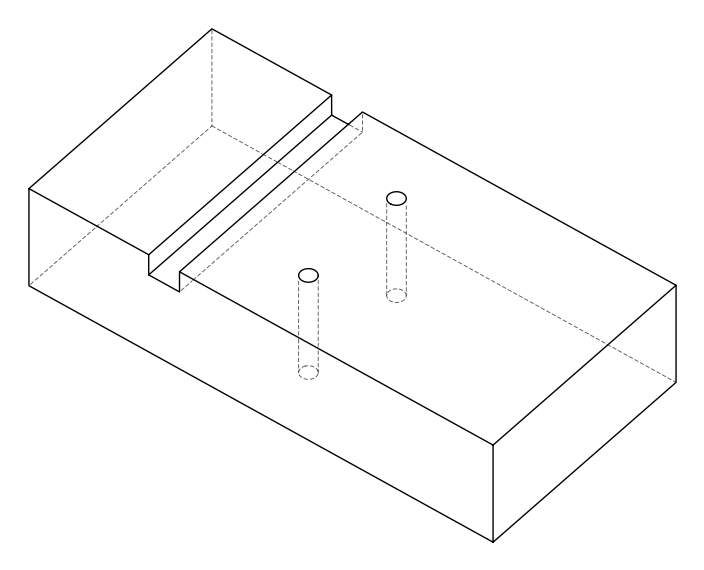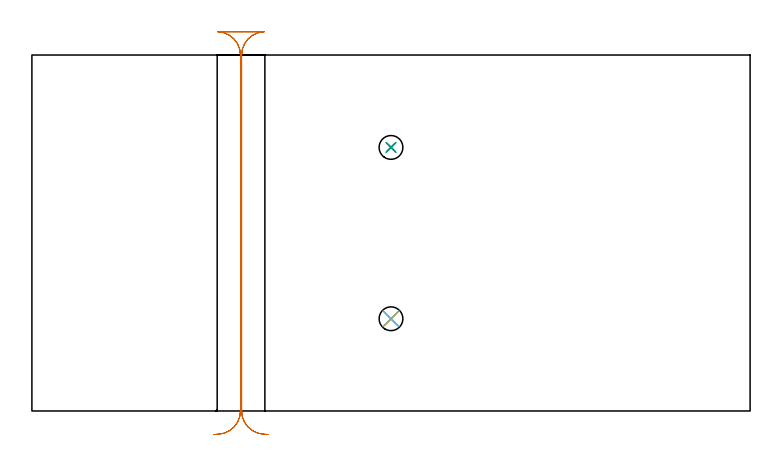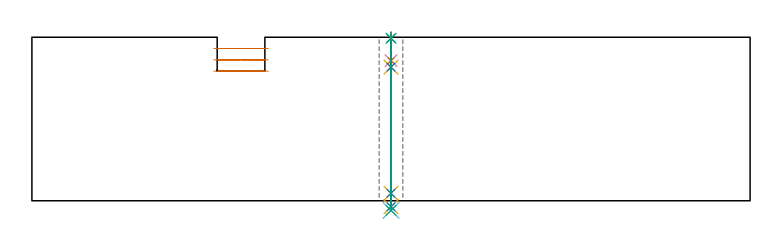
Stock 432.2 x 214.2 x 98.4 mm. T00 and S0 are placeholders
(PLAN: 9 operations, 7 tool changes, 5.4 min)
(1 MILL_RECTANGULAR_SLOT | SLOT_RECTANGULAR | UGT0201_006 | Follow Part, ap 7, ae 75% | 3.33 min | 125429 mm3)
(2 SPOT_DRILL | STEP1HOLE | NXT0321_9005460120000 | 0.03 min | 2 mm3)
(3 SPOT_DRILL_1 | STEP1HOLE_1 | NXT0321_9005460120000 | 0.03 min | 1 mm3)
(4 DRILL_BLIND_HOLE_INTO_CENTER | STEP1HOLE | UGT0301_209 | 0.07 min | 839 mm3)
(5 GUN_DRILL_THROUGH_HOLE | STEP1HOLE | UGT0307_006 | 0.5 min | 5443 mm3)
(6 DRILL_TO_ENLARGE_THROUGH_HOLE | STEP1HOLE | UGT0301_275 | 0.43 min | 9516 mm3)
(7 DRILL_BLIND_HOLE_INTO_CENTER_1 | STEP1HOLE_1 | UGT0301_209 | 0.07 min | 797 mm3)
(8 GUN_DRILL_THROUGH_HOLE_1 | STEP1HOLE_1 | UGT0307_006 | 0.5 min | 5443 mm3)
(9 DRILL_TO_ENLARGE_THROUGH_HOLE_1 | STEP1HOLE_1 | UGT0301_275 | 0.43 min | 9505 mm3)
(TOOL UGT0201_006 | End Mill 28 mm | D28 FL25 Z2)
(TOOL NXT0321_9005460120000 | NC Spot Drill, 142deg, 12mm, Carbide, Uncoated | D12 PA142 FL30 Z2)
(TOOL UGT0301_209 | Twist Drill 9.4 mm | D9.4 PA118 FL78 Z2)
(TOOL UGT0307_006 | Gun Drill 9 mm | D9 PA130 FL24 Z1)
(TOOL UGT0301_275 | Twist Drill 14.3 mm | D14.3 PA118 FL114 Z2)
(OP 1 MILL_RECTANGULAR_SLOT)
G17 G21 G94 G90
T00 M6
G54
G17 G0 G90 X142.278 Y-14.166 S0 M3
G43 Z108.4 H0
Z91.6
G94 G1 X139.284 Y-13.97 F250.
G2 X126.2 Y0. R14. F500.
G1 Y214.2
G2 X139.671 Y228.19 R14.
G1 Y228.2
X112.029
Y228.19
G2 X125.5 Y214.2 R14.
G1 Y0.
G2 X112.416 Y-13.97 R14.
G1 X109.422 Y-14.166 F250.
G0 X142.278 Z84.8
G1 X139.284 Y-13.97
G2 X126.2 Y0. R14. F500.
G1 Y214.2
G2 X139.671 Y228.19 R14.
G1 Y228.2
X112.029
Y228.19
G2 X125.5 Y214.2 R14.
G1 Y0.
G2 X112.416 Y-13.97 R14.
G1 X109.422 Y-14.166 F250.
G0 X142.278 Z78.
G1 X139.284 Y-13.97
G2 X126.2 Y0. R14. F500.
G1 Y214.2
G2 X139.671 Y228.19 R14.
G1 Y228.2
X112.029
Y228.19
G2 X125.5 Y214.2 R14.
G1 Y0.
G2 X112.416 Y-13.97 R14.
G1 X109.422 Y-14.166 F250.
G0 Z108.4
M5
M2
(OP 2 SPOT_DRILL)
G17 G21 G94 G90
T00 M6
G54
G17 G0 G90 X216.1 Y55.5 S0 M3
G43 Z108.4 H0
G94 G81 G98 Z97.785 F250. R101.4
G80
M5
M2
(OP 3 SPOT_DRILL_1)
G17 G21 G94 G90
T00 M6
G54
G17 G0 G90 X216.1 Y158.6 S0 M3
G43 Z108.4 H0
G94 G81 G98 Z97.785 F250. R101.4
G80
M5
M2
(OP 4 DRILL_BLIND_HOLE_INTO_CENTER)
G17 G21 G94 G90
T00 M6
G54
G17 G0 G90 X216.1 Y55.5 S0 M3
G43 Z108.4 H0
G94 G81 G98 Z84.3 F250. R100.4
G80
M5
M2
(OP 5 GUN_DRILL_THROUGH_HOLE)
G17 G21 G94 G90
T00 M6
G54
G17 G0 G90 X216.1 Y55.5 M8
G43 Z108.4 H0
Z96.12
S716 M3
G94 G1 Z80.405 F125. M26
G4 X.084
Z4.5 F250.
G4 X.084
Z-3.598 F125.
G4 X.084
M5
M9
G0 Z96.12
Z108.4
M2
(OP 6 DRILL_TO_ENLARGE_THROUGH_HOLE)
G17 G21 G94 G90
T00 M6
G54
G17 G0 G90 X216.1 Y55.5 S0 M3
G43 Z108.4 H0
G94 G73 G98 Z-5.796 F250. Q13.025 R100.4
G80
M5
M2
(OP 7 DRILL_BLIND_HOLE_INTO_CENTER_1)
G17 G21 G94 G90
T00 M6
G54
G17 G0 G90 X216.1 Y158.6 S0 M3
G43 Z108.4 H0
G94 G81 G98 Z84.3 F250. R100.4
G80
M5
M2
(OP 8 GUN_DRILL_THROUGH_HOLE_1)
G17 G21 G94 G90
T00 M6
G54
G17 G0 G90 X216.1 Y158.6 M8
G43 Z108.4 H0
Z96.12
S716 M3
G94 G1 Z80.405 F125. M26
G4 X.084
Z4.5 F250.
G4 X.084
Z-3.598 F125.
G4 X.084
M5
M9
G0 Z96.12
Z108.4
M2
(OP 9 DRILL_TO_ENLARGE_THROUGH_HOLE_1)
G17 G21 G94 G90
T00 M6
G54
G17 G0 G90 X216.1 Y158.6 S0 M3
G43 Z108.4 H0
G94 G73 G98 Z-5.796 F250. Q13.025 R100.4
G80
M5
M2
